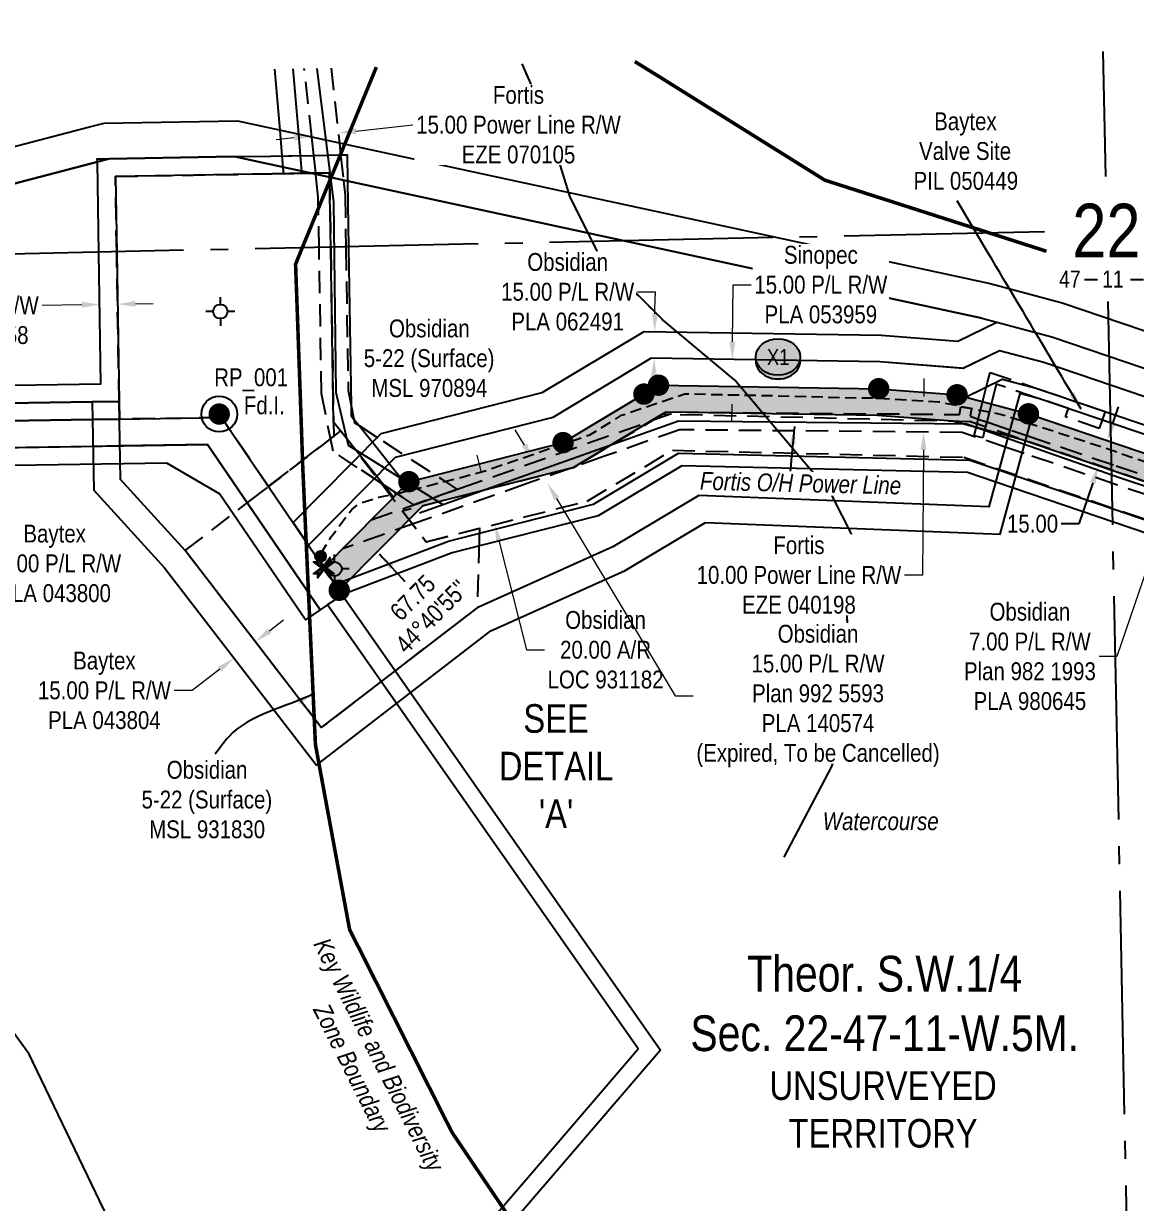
# Model space of a CAD drawing. Extents: x 594959 to 602233, y 5878755 to 5883049.
# Drawn here: x 598201 to 598823, y 5880388 to 5881048 of the extents above; entities that cross this region are included whole.
import ezdxf
from ezdxf.enums import TextEntityAlignment as Align

# ---------------------------------------------------------------- set-up
doc = ezdxf.new("R2010")
doc.units = 0
doc.header["$LTSCALE"] = 5
doc.header["$PDSIZE"] = 0.5
for name, pattern in [('DASHDOT2', [12.7, 6.35, -3.175, 0, -3.175]), ('foc-ACCESSROAD', [3.75, 2.5, -1.25]), ('foc-FLOWLINE', [3.75, 2.5, -1.25]), ('foc-QUARTERLINE', [33, 25, -3, 2, -3]), ('foc-WHEELTRACKS', [2, 0.4, -1.6]), ('UG_PIPE', [1.875, 1.25, -0.625])]:
    doc.linetypes.add(name, pattern=pattern)
doc.layers.get('Defpoints').update_dxf_attribs({"color": 9})
for name, color, linetype in [('10', 1, 'Continuous'), ('35', 37, 'Continuous'), ('9', 3, 'Continuous'), ('AS-PIPE-UG', 44, 'UG_PIPE'), ('AS-POWER', 104, 'foc-POWER'), ('AS-SYMBOL', 7, 'Continuous'), ('AS-WILDLIFE', 131, 'DASHDOT2'), ('C-AR', 13, 'foc-ACCESSROAD'), ('C-RW', 13, 'Continuous'), ('C-SYMBOL', 7, 'Continuous'), ('C-WS', 13, 'foc-ACCESSROAD'), ('DETAIL-T', 7, 'Continuous'), ('F-EZE', 190, 'foc-FLOWLINE'), ('F-RW', 190, 'Continuous'), ('F-WS', 190, 'foc-ACCESSROAD'), ('F-WS-S', 8, 'Continuous'), ('L-BD1', 253, 'Continuous'), ('L-MON', 1, 'Continuous'), ('L-QSEC', 8, 'foc-QUARTERLINE'), ('L-SECLBL', 7, 'Continuous'), ('L-UNS-T', 3, 'Continuous'), ('P-CROSSINGS', 250, 'Continuous'), ('P-PROPOSED', 10, 'Continuous'), ('P-PROPOSED-H', 21, 'Continuous'), ('P-TXT', 4, 'Continuous'), ('T-WATER-P3', 160, 'foc-WHEELTRACKS'), ('T-WATER-T', 170, 'Continuous')]:
    doc.layers.add(name, color=color, linetype=linetype)
for name, color, linetype, lineweight in [('C-AR-T', 13, 'Continuous', 9), ('C-RW-T', 13, 'Continuous', 9), ('C-WS-T', 13, 'Continuous', 9), ('F-EZE-T', 190, 'Continuous', 9), ('F-RW-T', 190, 'Continuous', 9), ('F-WS-T', 190, 'Continuous', 9)]:
    doc.layers.add(name, color=color, linetype=linetype, lineweight=lineweight)
doc.styles.add('175L', font='ARIALN.TTF', dxfattribs={"height": 20})
doc.styles.add('240', font='ARIALN.TTF', dxfattribs={"height": 30})
doc.styles.add('80', font='ARIALN.TTF', dxfattribs={"height": 10})
doc.styles.add('80CG', font='ARIALN.TTF', dxfattribs={"height": 10})
doc.styles.add('80L', font='ARIALN.TTF', dxfattribs={"height": 10})
doc.styles.add('Crossing', font='ARIALN.TTF', dxfattribs={"height": 10})
doc.styles.add('foc-LtypeFont', font='ARIALN.TTF', dxfattribs={"height": 7.35})
doc.styles.add('SIMPLEX', font='ARIALN.TTF')
doc.linetypes.add('foc-POWER', pattern='A,6,-1,["P",foc-LtypeFont,S=0.2,R=0,X=-0.625,Y=-0.75],-1.24,4', length=12.24)
doc.linetypes.add('foc-TOPO-flowdirection-NOLINE', pattern='A,0,[">",foc-LtypeFont,S=0.3,R=0,X=0,Y=-0.945],-20,[">",foc-LtypeFont,S=0.3,R=0,X=0,Y=-0.945],0', length=20)
doc.dimstyles.new('Compass 5 000', dxfattribs={"dimscale": 5, "dimtxt": 9, "dimasz": 2, "dimexe": 0.2, "dimexo": 0.0625, "dimgap": 0.5, "dimtad": 0, "dimtih": 1, "dimtoh": 1, "dimzin": 0, "dimdsep": 46, "dimtxsty": '80CG', "dimcen": 0.1, "dimse1": 1, "dimse2": 1, "dimclrd": 256, "dimclrt": 256, "dimaunit": 1, "dimadec": 4, "dimazin": 0, "dimtfac": 0.06, "dimtofl": 0, "dimtmove": 0, "dimatfit": 1, "dimfxl": 0.2, "dimtolj": 1, "dimtzin": 0, "dimlwd": -1, "dimarcsym": 0})

# ---------------------------------------------------------------- blocks, each defined once
blk = doc.blocks.new('*D419')
at = {"layer": 'C-RW-T', "transparency": 16777216}
for p, q in [((598841.11, 5880776.7), (598844.33, 5880786.17)), ((598832.4, 5880751.15), (598812.88, 5880693.84)), ((598812.88, 5880693.84), (598802.88, 5880693.84))]:
    blk.add_line(p, q, dxfattribs=at)
for points in [[(598839.53, 5880777.24), (598842.69, 5880776.17), (598837.88, 5880767.24)], [(598830.83, 5880751.69), (598833.98, 5880750.61), (598835.63, 5880760.62)]]:
    blk.add_solid(points, dxfattribs=at)
at = {"layer": 'Defpoints', "color": 0, "transparency": 16777216}
for p in [(598789.49, 5880783.72), (598787.24, 5880777.1), (598835.63, 5880760.62)]:
    blk.add_point(p, dxfattribs=at)
at = {"layer": 'C-RW-T', "transparency": 16777216, "insert": (598764.15, 5880693.84), "char_height": 10, "attachment_point": 5, "style": '80CG', "bg_fill": 3, "box_fill_scale": 1.1, "bg_fill_color": 256, "bg_fill_true_color": 13158600, "bg_fill_transparency": 0}
blk.add_mtext('\\A1;Obsidian\\P7.00 P/L R/W\\PPlan 982 1993\\PPLA 980645', dxfattribs=at)
blk = doc.blocks.new('*D423')
at = {"layer": 'Defpoints', "color": 0, "transparency": 16777216}
for p in [(598642.6, 5880830.05), (598642.5, 5880820.05), (598704.67, 5880819.47)]:
    blk.add_point(p, dxfattribs=at)
at = {"layer": 'F-EZE-T', "transparency": 16777216}
for p, q in [((598704.86, 5880839.47), (598704.95, 5880849.47)), ((598704.58, 5880809.47), (598703.93, 5880739.44)), ((598703.93, 5880739.44), (598693.93, 5880739.44))]:
    blk.add_line(p, q, dxfattribs=at)
for points in [[(598703.19, 5880839.49), (598706.52, 5880839.46), (598704.76, 5880829.47)], [(598702.91, 5880809.49), (598706.24, 5880809.46), (598704.67, 5880819.47)]]:
    blk.add_solid(points, dxfattribs=at)
at = {"layer": 'F-EZE-T', "transparency": 16777216, "insert": (598634.79, 5880739.44), "char_height": 10, "attachment_point": 5, "style": '80CG', "bg_fill": 3, "box_fill_scale": 1.1, "bg_fill_color": 256, "bg_fill_true_color": 13158600, "bg_fill_transparency": 0}
blk.add_mtext('\\A1;Fortis\\P10.00 Power Line R/W\\PEZE 040198', dxfattribs=at)
blk = doc.blocks.new('*D424')
at = {"layer": 'Defpoints', "color": 0, "transparency": 16777216}
for p in [(598376.76, 5880986.93), (598365.07, 5880956.08), (598379.96, 5880957.71)]:
    blk.add_point(p, dxfattribs=at)
at = {"layer": 'F-EZE-T', "transparency": 16777216}
for p, q in [((598386.7, 5880988.02), (598418.58, 5880991.51)), ((598351.93, 5880984.21), (598341.99, 5880983.12))]:
    blk.add_line(p, q, dxfattribs=at)
for points in [[(598351.74, 5880985.86), (598352.11, 5880982.55), (598361.87, 5880985.3)], [(598386.52, 5880989.67), (598386.88, 5880986.36), (598376.76, 5880986.93)]]:
    blk.add_solid(points, dxfattribs=at)
at = {"layer": 'F-EZE-T', "transparency": 16777216, "insert": (598477.72, 5880991.51), "char_height": 10, "attachment_point": 5, "style": '80CG', "bg_fill": 3, "box_fill_scale": 1.1, "bg_fill_color": 256, "bg_fill_true_color": 13158600, "bg_fill_transparency": 0}
blk.add_mtext('\\A1;Fortis\\P15.00 Power Line R/W\\PEZE 070105 ', dxfattribs=at)
blk = doc.blocks.new('*D431')
at = {"layer": 'Defpoints', "color": 0, "transparency": 16777216}
for p in [(598314.14, 5880723.09), (598302.26, 5880713.94), (598318.43, 5880692.93)]:
    blk.add_point(p, dxfattribs=at)
at = {"layer": 'F-RW-T', "transparency": 16777216}
for p, q in [((598338.24, 5880708.17), (598346.16, 5880714.27)), ((598310.5, 5880686.83), (598294.9, 5880674.82)), ((598294.9, 5880674.82), (598284.9, 5880674.82))]:
    blk.add_line(p, q, dxfattribs=at)
for points in [[(598337.22, 5880709.49), (598339.25, 5880706.85), (598330.31, 5880702.07)], [(598309.49, 5880688.15), (598311.52, 5880685.51), (598318.43, 5880692.93)]]:
    blk.add_solid(points, dxfattribs=at)
at = {"layer": 'F-RW-T', "transparency": 16777216, "insert": (598245.81, 5880674.82), "char_height": 10, "attachment_point": 5, "style": '80CG'}
blk.add_mtext('\\A1;Baytex\\P15.00 P/L R/W\\PPLA 043804', dxfattribs=at)
blk = doc.blocks.new('*D432')
at = {"layer": 'Defpoints', "color": 0, "transparency": 16777216}
for p in [(598597.45, 5880860.05), (598643.07, 5880859.47), (598642.88, 5880844.43)]:
    blk.add_point(p, dxfattribs=at)
at = {"layer": 'F-RW-T', "transparency": 16777216}
for p, q in [((598597.57, 5880870.05), (598597.98, 5880901.98)), ((598597.98, 5880901.98), (598607.98, 5880901.98)), ((598597.13, 5880835.01), (598597, 5880825.01))]:
    blk.add_line(p, q, dxfattribs=at)
for points in [[(598595.91, 5880870.07), (598599.24, 5880870.03), (598597.45, 5880860.05)], [(598595.46, 5880835.03), (598598.8, 5880834.99), (598597.26, 5880845.01)]]:
    blk.add_solid(points, dxfattribs=at)
at = {"layer": 'F-RW-T', "transparency": 16777216, "insert": (598647.07, 5880901.98), "char_height": 10, "attachment_point": 5, "style": '80CG', "bg_fill": 3, "box_fill_scale": 1.1, "bg_fill_color": 256, "bg_fill_true_color": 13158600, "bg_fill_transparency": 0}
blk.add_mtext('\\A1;Sinopec\\P15.00 P/L R/W\\PPLA 053959', dxfattribs=at)
blk = doc.blocks.new('*D433')
at = {"layer": 'Defpoints', "color": 0, "transparency": 16777216}
for p in [(598243.16, 5880890.92), (598243.39, 5880876.36), (598253.39, 5880876.53)]:
    blk.add_point(p, dxfattribs=at)
at = {"layer": 'F-RW-T', "transparency": 16777216}
for p, q in [((598233.16, 5880890.76), (598210.89, 5880890.4)), ((598263.15, 5880891.24), (598273.15, 5880891.4))]:
    blk.add_line(p, q, dxfattribs=at)
for points in [[(598263.13, 5880892.91), (598263.18, 5880889.58), (598253.16, 5880891.08)], [(598233.13, 5880892.42), (598233.18, 5880889.09), (598243.16, 5880890.92)]]:
    blk.add_solid(points, dxfattribs=at)
at = {"layer": 'F-RW-T', "transparency": 16777216, "insert": (598171.8, 5880890.4), "char_height": 10, "attachment_point": 5, "style": '80CG', "bg_fill": 3, "box_fill_scale": 1.1, "bg_fill_color": 256, "bg_fill_true_color": 13158600, "bg_fill_transparency": 0}
blk.add_mtext('\\A1;Sinopec\\P10.00 P/L R/W\\PPLA 063358', dxfattribs=at)
blk = doc.blocks.new('*D434')
at = {"layer": 'Defpoints', "color": 0, "transparency": 16777216}
for p in [(598196.04, 5880835.79), (598167.62, 5880825.35), (598196.19, 5880825.79)]:
    blk.add_point(p, dxfattribs=at)
at = {"layer": 'F-RW-T', "transparency": 16777216}
for p, q in [((598167.32, 5880845.34), (598167.16, 5880855.34)), ((598167.78, 5880815.35), (598168.85, 5880745.92)), ((598168.85, 5880745.92), (598178.85, 5880745.92))]:
    blk.add_line(p, q, dxfattribs=at)
for points in [[(598168.98, 5880845.37), (598165.65, 5880845.32), (598167.47, 5880835.34)], [(598169.45, 5880815.38), (598166.11, 5880815.33), (598167.62, 5880825.35)]]:
    blk.add_solid(points, dxfattribs=at)
at = {"layer": 'F-RW-T', "transparency": 16777216, "insert": (598217.94, 5880745.92), "char_height": 10, "attachment_point": 5, "style": '80CG'}
blk.add_mtext('\\A1;Baytex\\P10.00 P/L R/W\\PPLA 043800', dxfattribs=at)
blk = doc.blocks.new('GABD')
for p, q in [((0, 0.81), (0, 1.62)), ((-0.81, 0), (-1.62, 0)), ((1.62, 0), (0.81, 0)), ((0, -0.81), (0, -1.62))]:
    blk.add_line(p, q)
blk.add_circle((0, 0), 0.8)
blk = doc.blocks.new('L-SECLBL')
at = {"layer": '9', "color": 7}
for p, q in [((-5.08, -27.83), (-12.29, -27.83)), ((20.7, -27.83), (13.5, -27.83))]:
    blk.add_line(p, q, dxfattribs=at)
at = {"layer": '10', "color": 2, "style": 'SIMPLEX'}
blk.add_attdef('SEC', text='', height=30, dxfattribs=at).set_placement((0, 0), align=Align.MIDDLE)
at = {"layer": '10', "color": 5, "style": '80L'}
blk.add_attdef('TWP', text='', height=9.5, dxfattribs=at).set_placement((-14.43, -27.37), align=Align.MIDDLE_RIGHT)
blk.add_attdef('RGE', text='', height=9.5, dxfattribs=at).set_placement((3.62, -27.37), align=Align.MIDDLE_CENTER)
blk.add_attdef('MER', text='', height=9.5, dxfattribs=at).set_placement((23.17, -27.37), align=Align.MIDDLE_LEFT)
blk = doc.blocks.new('*D444')
at = {"layer": 'C-AR-T', "transparency": 16777216}
for p, q in [((598457.05, 5880796.84), (598454.6, 5880806.54)), ((598466.88, 5880758.08), (598482.22, 5880697.56)), ((598482.22, 5880697.56), (598492.22, 5880697.56))]:
    blk.add_line(p, q, dxfattribs=at)
for points in [[(598458.67, 5880797.25), (598455.44, 5880796.43), (598459.51, 5880787.15)], [(598468.49, 5880758.49), (598465.26, 5880757.67), (598464.42, 5880767.77)]]:
    blk.add_solid(points, dxfattribs=at)
at = {"layer": 'Defpoints', "color": 0, "transparency": 16777216}
for p in [(598457.74, 5880786.7, 0.44), (598462.65, 5880767.32, 0.44), (598464.42, 5880767.77)]:
    blk.add_point(p, dxfattribs=at)
at = {"layer": 'C-AR-T', "transparency": 16777216, "insert": (598526.49, 5880697.56), "char_height": 10, "attachment_point": 5, "style": '80CG'}
blk.add_mtext('\\A1;Obsidian\\P20.00 A/R\\PLOC 931182', dxfattribs=at)
blk = doc.blocks.new('fdia')
at = {"color": 255, "const_width": 1}
blk.add_lwpolyline([(-0.5, 0, 1), (0.5, 0, 1)], format="xyb", close=True, dxfattribs=at)
blk = doc.blocks.new('Fdiaa')
blk.add_blockref('fdia', (0, 0))
blk = doc.blocks.new('fdib')
at = {"color": 1, "const_width": 1.6}
blk.add_lwpolyline([(-0.4, 0, 1), (0.4, 0, 1)], format="xyb", close=True, dxfattribs=at)
at = {"color": 1}
blk.add_circle((0, 0), 0.8, dxfattribs=at)
blk = doc.blocks.new('Fdibb')
blk.add_blockref('fdib', (0, 0))
blk = doc.blocks.new('fdicc')
for name in ['Fdibb', 'Fdiaa']:
    blk.add_blockref(name, (0, 0))
blk = doc.blocks.new('FDI')
blk.add_blockref('fdicc', (0, 0))
blk = doc.blocks.new('RISER')
h = blk.add_hatch(color=255)
h.dxf.hatch_style = 1
edge = h.paths.add_edge_path()
edge.add_arc((0, 0), 0.7, 0, 360)
blk.add_hatch(color=13).paths.add_polyline_path([(0.58, -0.15), (-0.58, -0.15, 0.774597)])
at = {"color": 13}
blk.add_line((-0.58, -0.15), (0.58, -0.15), dxfattribs=at)
blk.add_circle((0, 0), 0.6, dxfattribs=at)
blk = doc.blocks.new('*D445')
at = {"layer": 'C-RW-T', "transparency": 16777216}
for p, q in [((598481.05, 5880812.23), (598475.9, 5880820.8)), ((598499.09, 5880782.24), (598565.55, 5880671.72)), ((598565.55, 5880671.72), (598575.55, 5880671.72))]:
    blk.add_line(p, q, dxfattribs=at)
for points in [[(598482.48, 5880813.08), (598479.62, 5880811.37), (598486.2, 5880803.66)], [(598500.51, 5880783.1), (598497.66, 5880781.38), (598493.93, 5880790.81)]]:
    blk.add_solid(points, dxfattribs=at)
at = {"layer": 'Defpoints', "color": 0, "transparency": 16777216}
for p in [(598520.35, 5880824.19), (598528.08, 5880811.34), (598493.93, 5880790.81)]:
    blk.add_point(p, dxfattribs=at)
at = {"layer": 'C-RW-T', "transparency": 16777216, "insert": (598645.49, 5880671.72), "char_height": 10, "attachment_point": 5, "style": '80CG', "bg_fill": 3, "box_fill_scale": 1.1, "bg_fill_color": 256, "bg_fill_true_color": 13158600, "bg_fill_transparency": 0}
blk.add_mtext('\\A1;Obsidian\\P15.00 P/L R/W\\PPlan 992 5593\\PPLA 140574\\P(Expired, To be Cancelled)', dxfattribs=at)
blk = doc.blocks.new('TEMP')
h = blk.add_hatch(color=255)
h.dxf.hatch_style = 1
h.paths.add_polyline_path([(0, 0.25), (-0.67, 1.15), (-0.67, 0.67), (-1.15, 0.67), (-0.25, 0), (-1.15, -0.67), (-0.67, -0.67), (-0.67, -1.15), (0, -0.25), (0.67, -1.15), (0.67, -0.67), (1.15, -0.67), (0.25, 0), (1.15, 0.67), (0.67, 0.67), (0.67, 1.15)])
h.paths.add_polyline_path([(0.57, 0.85), (0.57, 0.57), (0.85, 0.57), (0.08, 0), (0.85, -0.57), (0.57, -0.57), (0.57, -0.85), (0, -0.08), (-0.57, -0.85), (-0.57, -0.57), (-0.85, -0.57), (-0.08, 0), (-0.85, 0.57), (-0.57, 0.57), (-0.57, 0.85), (0, 0.08)], flags=16)
h = blk.add_hatch(color=1)
h.dxf.hatch_style = 1
h.paths.add_polyline_path([(0, 0.08), (-0.57, 0.85), (-0.57, 0.57), (-0.85, 0.57), (-0.08, 0), (-0.85, -0.57), (-0.57, -0.57), (-0.57, -0.85), (0, -0.08), (0.57, -0.85), (0.57, -0.57), (0.85, -0.57), (0.08, 0), (0.85, 0.57), (0.57, 0.57), (0.57, 0.85)])
at = {"color": 1}
for p, q in [((-0.08, 0), (0.08, 0)), ((0, 0.08), (0, -0.08))]:
    blk.add_line(p, q, dxfattribs=at)
at = {"color": 255, "flags": 128}
blk.add_lwpolyline([(-0.25, 0), (-1.15, 0.67), (-0.67, 0.67), (-0.67, 1.15), (0, 0.25), (0.67, 1.15), (0.67, 0.67), (1.15, 0.67), (0.25, 0), (1.15, -0.67), (0.67, -0.67), (0.67, -1.15), (0, -0.25), (-0.67, -1.15), (-0.67, -0.67), (-1.15, -0.67)], close=True, dxfattribs=at)
at = {"color": 1, "flags": 128}
blk.add_lwpolyline([(-0.08, 0), (-0.85, 0.57), (-0.57, 0.57), (-0.57, 0.85), (0, 0.08), (0.57, 0.85), (0.57, 0.57), (0.85, 0.57), (0.08, 0), (0.85, -0.57), (0.57, -0.57), (0.57, -0.85), (0, -0.08), (-0.57, -0.85), (-0.57, -0.57), (-0.85, -0.57)], close=True, dxfattribs=at)
blk = doc.blocks.new('*D465')
at = {"layer": 'C-RW-T', "transparency": 16777216}
for p, q in [((598544.34, 5880897.97), (598554.34, 5880897.97)), ((598554.14, 5880885.74), (598554.3, 5880895.74)), ((598554.34, 5880897.97), (598554.3, 5880895.74)), ((598553.59, 5880850.75), (598553.43, 5880840.75))]:
    blk.add_line(p, q, dxfattribs=at)
for points in [[(598552.48, 5880885.77), (598555.81, 5880885.71), (598553.99, 5880875.74)], [(598551.92, 5880850.78), (598555.25, 5880850.72), (598553.75, 5880860.75)]]:
    blk.add_solid(points, dxfattribs=at)
at = {"layer": 'Defpoints', "color": 0, "transparency": 16777216}
for p in [(598553.99, 5880875.74), (598566.35, 5880875.54), (598566.11, 5880860.55)]:
    blk.add_point(p, dxfattribs=at)
at = {"layer": 'C-RW-T', "transparency": 16777216, "insert": (598505.25, 5880897.97), "char_height": 10, "attachment_point": 5, "style": '80CG', "bg_fill": 3, "box_fill_scale": 1.1, "bg_fill_color": 256, "bg_fill_true_color": 13158600, "bg_fill_transparency": 0}
blk.add_mtext('\\A1;Obsidian\\P15.00 P/L R/W\\PPLA 062491', dxfattribs=at)
blk = doc.blocks.new('*D483')
at = {"layer": 'Defpoints', "color": 0, "transparency": 16777216}
for p in [(598805.32, 5880815.45), (598800.5, 5880801.25), (598802.58, 5880800.54)]:
    blk.add_point(p, dxfattribs=at)
at = {"layer": 'P-TXT', "transparency": 16777216}
for p, q in [((598810.61, 5880824.21), (598813.83, 5880833.68)), ((598799.36, 5880791.07), (598791.57, 5880768.14)), ((598791.57, 5880768.14), (598781.57, 5880768.14))]:
    blk.add_line(p, q, dxfattribs=at)
for points in [[(598809.03, 5880824.75), (598812.19, 5880823.67), (598807.4, 5880814.74)], [(598797.78, 5880791.61), (598800.94, 5880790.54), (598802.58, 5880800.54)]]:
    blk.add_solid(points, dxfattribs=at)
at = {"layer": 'P-TXT', "transparency": 16777216, "insert": (598765.63, 5880768.14), "char_height": 10, "attachment_point": 5, "style": '80CG'}
blk.add_mtext('\\A1;15.00', dxfattribs=at)
blk = doc.blocks.new('xing2')
h = blk.add_hatch(color=50)
h.dxf.hatch_style = 1
edge = h.paths.add_edge_path()
edge.add_ellipse((0, 0), major_axis=(-12.5, 0), ratio=0.816297, start_angle=0, end_angle=360)
h = blk.add_hatch(color=250)
h.dxf.hatch_style = 1
edge = h.paths.add_edge_path()
edge.add_ellipse((0, -2.05), major_axis=(-12.5, 0), ratio=0.816297, start_angle=0, end_angle=180)
edge.add_line((12.5, -2.05), (12.5, 0))
edge.add_ellipse((0, 0), major_axis=(-12.5, 0), ratio=0.816297, start_angle=0, end_angle=180, ccw=False)
edge.add_line((-12.5, 0), (-12.5, -2.05))
at = {"color": 250}
blk.add_ellipse((0, 0), major_axis=(-12.5, 0), ratio=0.816297, dxfattribs=at)
blk.add_ellipse((0, -2.05), major_axis=(-12.5, 0), ratio=0.816297, start_param=0, end_param=3.141593, dxfattribs=at)
at = {"color": 250, "style": 'Crossing'}
blk.add_attdef('CROSSING', text='', height=9, dxfattribs=at).set_placement((0.09, 0.02), align=Align.MIDDLE_CENTER)
at = {"color": 250, "style": 'Crossing', "flags": 1}
for tag, p in [('OWNER', (0.09, -12.49)), ('DESCRIPTION', (0.09, -25.77)), ('LOCATION', (0.09, -39.3)), ('DWG_REF', (0.09, -52.84))]:
    blk.add_attdef(tag, text='', height=9, dxfattribs=at).set_placement(p, align=Align.MIDDLE_CENTER)

msp = doc.modelspace()

# ---------------------------------------------------------------- hatches: boundary and pattern name
at = {"layer": 'P-PROPOSED-H'}
h = msp.add_hatch(color=256, dxfattribs=at)
h.dxf.hatch_style = 1
h.paths.add_polyline_path([(598368.719, 5880743.55), (598416.339, 5880791.701), (598502.707, 5880813.58), (598547.957, 5880840.792), (598556.142, 5880845.715), (598679.472, 5880843.75), (598723.378, 5880840.345), (598763.345, 5880829.699), (598885.944, 5880788.071), (599254.554, 5880678.819), (599282.991, 5880670.336), (599526.482, 5880597.414), (599588.341, 5880574.941), (599626.411, 5880561.707), (599656.695, 5880548.261), (599755.078, 5880521.009), (600110.555, 5880414.756), (600267.075, 5880501.868), (600270.301, 5880486.504), (600112.32, 5880398.579), (599750.929, 5880506.6), (599651.624, 5880534.107), (599620.898, 5880547.75), (599583.319, 5880560.813), (599521.768, 5880583.174), (599250.274, 5880664.449), (598881.402, 5880773.779), (598759, 5880815.34), (598720.848, 5880825.503), (598678.772, 5880828.766), (598560.193, 5880830.655), (598555.684, 5880827.943), (598508.536, 5880799.589), (598424.066, 5880778.191), (598377.321, 5880730.925)])

# ---------------------------------------------------------------- linework, layer by layer
at = {"color": 4}
msp.add_line((598769.536, 5880838.153, 0.436), (598758.461, 5880841.089, 0.436), dxfattribs=at)
msp.add_line((598310.079, 5880829.524), (598310.123, 5880829.556))
at = {"layer": '35', "color": 3}
msp.add_circle((598310.123, 5880829.556), 10, dxfattribs=at)
at = {"layer": 'AS-PIPE-UG', "flags": 128}
msp.add_lwpolyline([(598366.905, 5880751.17), (598372.867, 5880760.744), (598378.793, 5880768.847), (598384.466, 5880776.11), (598388.606, 5880779.497), (598399.432, 5880782.972), (598410.652, 5880785.311), (598416.198, 5880786.786), (598426.407, 5880789.242), (598437.272, 5880792.001), (598456.524, 5880796.974), (598517.726, 5880817.942), (598535.436, 5880828.859), (598570.9, 5880840.916), (598619.518, 5880839.895), (598660.49, 5880838.827), (598678.217, 5880838.562), (598713.23, 5880836.437), (598749.02, 5880829.211), (598802.767, 5880811.801), (598851.947, 5880794.913), (598904.817, 5880777.625), (598953.334, 5880762.767), (598984.961, 5880753.67), (599028.617, 5880740.661), (599102.987, 5880719.053), (599164.291, 5880700.556), (599208.079, 5880687.715), (599266.247, 5880670.754), (599345.004, 5880647.036), (599479.476, 5880607.941), (599582.352, 5880572.445), (599611.226, 5880562.604), (599646.098, 5880548.874), (599646.104, 5880548.871)], dxfattribs=at)
at = {"layer": 'AS-POWER', "flags": 128}
for points in [[(598364.81, 5881023.091), (598374.139, 5880948.215), (598375.467, 5880841.81), (598382.368, 5880812.056), (598435.28, 5880778.964)], [(598422.2, 5880774.326), (598567.253, 5880825.758), (598728.602, 5880824.071), (598814.253, 5880794.106), (598901.335, 5880765.09), (599016.274, 5880730.34), (599255.601, 5880659.605), (599533.878, 5880575.702), (599630.341, 5880542.005), (599638.305, 5880535.239)]]:
    msp.add_lwpolyline(points, dxfattribs=at)
at = {"layer": 'AS-WILDLIFE', "const_width": 2, "flags": 128}
for points in [[(598398.124, 5881023.807), (598387.313, 5880997.5), (598352.875, 5880913.5), (598355.312, 5880845.5), (598356.937, 5880799), (598364, 5880644.5), (598383.125, 5880541), (598440.438, 5880427.5), (598499.875, 5880339.5), (598415.5, 5880196), (598342.625, 5880191.5), (598311.5, 5880189.5), (598277.375, 5880202.5), (598107.375, 5880268), (597995, 5880319.5), (598001.063, 5880436.5), (597985.437, 5880605.5), (597983.438, 5880627), (597954, 5880703), (597920.375, 5880790), (597911.063, 5880873), (597900.312, 5880968.5), (597907.986, 5881013.285)], [(598773.463, 5880920.695), (598649.313, 5880960.5), (598558.875, 5881017), (598542.876, 5881026.914)]]:
    msp.add_lwpolyline(points, dxfattribs=at)
at = {"layer": 'C-AR'}
msp.add_lwpolyline([(599646.667, 5880046.492), (599631.861, 5880504.912), (599616.909, 5880537.022), (599578.672, 5880564.657), (598881.841, 5880773.719), (598730.792, 5880825.271), (598558.63, 5880829.455), (598508.53, 5880799.54), (598412.809, 5880775.279), (598426.075, 5880758.018), (598516.272, 5880780.878), (598563.919, 5880809.329), (598727.238, 5880805.36), (598875.738, 5880754.678), (599569.696, 5880546.478), (599600.982, 5880523.867), (599612.012, 5880500.18), (599626.679, 5880046.063)], dxfattribs=at)
at = {"layer": 'C-RW', "elevation": 0.436}
for points in [[(597890.809, 5880821.04), (597983.511, 5880822.481), (598013.657, 5880822.95), (598239.2, 5880826.453), (598254.2, 5880826.687), (598311.471, 5880827.577), (598379.047, 5880728.391), (598366.656, 5880719.948), (598303.628, 5880812.459), (598254.443, 5880811.7), (598239.444, 5880811.467), (598013.956, 5880807.965), (597983.81, 5880807.496), (597890.975, 5880806.054)], [(598876.789, 5880746.595), (598811.506, 5880768.832), (598754.466, 5880788.262), (598744.981, 5880791.494), (598729.294, 5880796.837), (598569.2, 5880800.595), (598522.438, 5880772.647), (598459.572, 5880756.642), (598440.573, 5880751.806), (598379.047, 5880728.391), (598374.997, 5880734.336), (598392.768, 5880741.099), (598438.459, 5880758.485), (598459.651, 5880763.88), (598519.725, 5880779.173), (598567.346, 5880807.635), (598567.346, 5880807.635), (598730.531, 5880803.805), (598746.82, 5880798.256), (598756.306, 5880795.025), (598811.356, 5880776.273), (598878.92, 5880753.258)]]:
    msp.add_lwpolyline(points, dxfattribs=at)
at = {"layer": 'C-RW'}
msp.add_polyline3d([(599299.188, 5880712.411, 0.436), (599256.047, 5880567.683, 0.436), (599241.678, 5880571.966, 0.436), (599280.541, 5880702.342, 0), (599263.115, 5880707.558, 0), (598895.029, 5880816.655, 0), (598772.035, 5880858.417, 0), (598747.127, 5880865.052, 0), (598726.75, 5880855.122, 0), (598680.172, 5880858.734, 0), (598552.091, 5880860.775, 0), (598496.878, 5880827.571, 0), (598408.612, 5880805.211, 0), (598360.118, 5880756.175, 0), (598351.516, 5880768.8, 0), (598400.886, 5880818.721, 0), (598491.049, 5880841.561, 0), (598548.041, 5880875.835, 0), (598680.871, 5880873.719, 0), (598723.845, 5880870.386, 0), (598745.584, 5880880.979, 0), (598776.38, 5880872.776, 0), (598899.571, 5880830.947, 0), (599299.188, 5880712.411, 0.436)], dxfattribs=at)
at = {"layer": 'C-WS', "elevation": 0.436}
for points in [[(598337.723, 5880789.005), (598337.723, 5880789.005), (598311.471, 5880827.577), (598254.2, 5880826.687), (598254.038, 5880836.686), (598252.69, 5880919.764), (598251.995, 5880962.59), (598339.739, 5880964.013), (598349.764, 5880964.176), (598351.937, 5880964.211), (598360.718, 5880964.354), (598364.155, 5880964.409), (598365.589, 5880964.432), (598371.876, 5880964.535), (598371.919, 5880961.888), (598372.561, 5880922.334), (598374.139, 5880824.994), (598374.266, 5880817.119), (598374.266, 5880817.119), (598337.723, 5880789.005)], [(598426.073, 5880758.05), (598426.073, 5880758.05), (598455.927, 5880765.616), (598455.927, 5880765.616), (598455.699, 5880758.527), (598454.498, 5880721.12), (598408.059, 5880685.393), (598400.116, 5880679.282), (598367.279, 5880654.02), (598358.132, 5880665.909), (598291.053, 5880753.1), (598327.184, 5880780.897), (598337.723, 5880789.005), (598339.097, 5880790.063), (598356.618, 5880803.542), (598370.767, 5880814.427), (598371.663, 5880815.117), (598378.244, 5880820.179), (598426.073, 5880758.05)]]:
    msp.add_lwpolyline(points, close=True, dxfattribs=at)
at = {"layer": 'F-EZE', "elevation": 0.436}
msp.add_lwpolyline([(598372.774, 5881023.262), (598377.388, 5880981.162), (598378.103, 5880974.637), (598379.688, 5880960.177), (598380.585, 5880951.987), (598381.056, 5880922.516), (598382.332, 5880842.675), (598383.988, 5880834.441), (598385.535, 5880826.751), (598385.942, 5880824.73), (598388.467, 5880823.091), (598401.924, 5880814.373), (598417.634, 5880804.168), (598434.768, 5880793.052), (598443.449, 5880787.394), (598419.09, 5880778.782), (598412.941, 5880782.853), (598402.205, 5880789.961), (598400.173, 5880791.292), (598387.445, 5880799.733), (598373.883, 5880808.711), (598373.477, 5880810.733), (598367.377, 5880841.066), (598366.081, 5880922.195), (598365.62, 5880951.049), (598364.155, 5880964.409), (598363.061, 5880974.394), (598361.947, 5880984.563), (598357.741, 5881022.94)], dxfattribs=at)
at = {"layer": 'F-EZE'}
msp.add_lwpolyline([(598919.874, 5880753.652), (598812.666, 5880789.968), (598760.941, 5880807.489), (598751.452, 5880810.704), (598726.155, 5880819.273), (598567.887, 5880820.738), (598524.853, 5880805.536), (598482.032, 5880790.409), (598421.48, 5880769.019), (598420.404, 5880768.638), (598379.103, 5880754.049), (598395.209, 5880770.335), (598414.859, 5880777.284), (598421.26, 5880779.548), (598445.65, 5880788.172), (598566.065, 5880830.756), (598724.784, 5880829.287), (598725.497, 5880833.633), (598731.417, 5880832.664), (598730.702, 5880828.292), (598736.386, 5880826.367), (598741.137, 5880824.757), (598754.082, 5880820.373), (598763.571, 5880817.158), (598812.452, 5880800.601), (598922.896, 5880763.189)], dxfattribs=at)
at = {"layer": 'F-RW', "elevation": 0.436}
for points in [[(598351.345, 5881022.802), (598354.44, 5880986.216), (598355.45, 5880974.27), (598356.205, 5880965.347), (598356.295, 5880964.282), (598351.937, 5880964.212), (598349.764, 5880964.176), (598349.407, 5880964.17), (598346.269, 5880964.118), (598345.975, 5880967.6), (598345.424, 5880974.108), (598344.21, 5880988.468), (598341.323, 5881022.587)], [(598737.292, 5880883.188), (598318.411, 5880973.669), (598248.497, 5880972.535), (598241.86, 5880970.798), (598028.487, 5880914.964), (598011.906, 5880910.626), (597981.907, 5880902.777), (597890.171, 5880878.771)], [(598013.257, 5880842.947), (598243.875, 5880846.53), (598242.691, 5880919.549), (598241.86, 5880970.798), (598241.834, 5880972.427), (598248.497, 5880972.535), (598318.411, 5880973.669), (598338.902, 5880974.001), (598348.927, 5880974.164), (598350.797, 5880974.194), (598363.061, 5880974.394), (598370.757, 5880974.518), (598378.103, 5880974.637), (598381.713, 5880974.696), (598381.957, 5880959.677), (598382.559, 5880922.549), (598383.988, 5880834.441), (598384.084, 5880828.563), (598385.535, 5880826.751), (598388.467, 5880823.091), (598398.339, 5880810.767), (598407.782, 5880798.979), (598414.821, 5880790.166), (598407.749, 5880783.015), (598402.205, 5880789.961), (598400.716, 5880791.823), (598391.271, 5880803.609), (598380.831, 5880816.642), (598374.139, 5880824.994), (598372.561, 5880922.334), (598371.919, 5880961.888), (598371.876, 5880964.535), (598365.589, 5880964.432), (598364.155, 5880964.409), (598360.718, 5880964.354), (598351.937, 5880964.211), (598349.764, 5880964.176), (598339.739, 5880964.013), (598251.995, 5880962.59), (598252.69, 5880919.764), (598254.038, 5880836.686), (598239.038, 5880836.453), (598013.457, 5880832.948)], [(597890.699, 5880831.04), (597983.311, 5880832.48), (598013.457, 5880832.948), (598239.038, 5880836.453), (598254.038, 5880836.686), (598254.2, 5880826.687), (598239.2, 5880826.453), (598013.657, 5880822.95), (597983.511, 5880822.481), (597890.809, 5880821.04)], [(597998.527, 5880010.193), (597999.708, 5880011.522), (598029.201, 5880044.688), (598089.152, 5880112.112), (598242.428, 5880284.474), (598419.061, 5880327.781), (598544.697, 5880474.123), (598370.781, 5880722.759), (598379.047, 5880728.391), (598557.336, 5880473.493), (598424.559, 5880318.832), (598247.832, 5880275.501), (598102.8, 5880112.404), (598029.495, 5880029.969), (598012.169, 5880010.486)]]:
    msp.add_lwpolyline(points, dxfattribs=at)
at = {"layer": 'F-RW', "flags": 128}
for points in [[(597875.82, 5880895.681), (598236.799, 5880990.138), (598245.765, 5880992.485), (598320.386, 5880993.696), (598741.978, 5880902.629), (598782.173, 5880891.922), (598905.63, 5880850.002), (599324.074, 5880725.881), (599319.487, 5880710.501), (599319.496, 5880710.499), (599542.413, 5880644.007)], [(597880.88, 5880876.34), (598241.86, 5880970.798), (598248.497, 5880972.535), (598318.411, 5880973.669), (598737.292, 5880883.188), (598776.38, 5880872.776), (598899.571, 5880830.947), (599299.194, 5880712.409), (599294.908, 5880698.041), (599535.91, 5880625.894), (599598.384, 5880603.197), (599644.304, 5880587.235), (599652.2, 5880586.978), (599834.432, 5880581.048), (600427.658, 5880659.041), (600447.46, 5880662.903), (600453.814, 5880664.142), (600466.123, 5880666.54), (600484.564, 5880670.152), (600502.384, 5880673.613), (600503.036, 5880673.74), (600521.456, 5880677.325), (600547.038, 5880682.304)], [(598888.972, 5880797.599), (598769.536, 5880838.153), (598758.461, 5880841.089), (598741.21, 5880777.628), (598578.676, 5880783.918), (598530.632, 5880755.295), (598454.498, 5880721.12), (598367.279, 5880654.02), (598291.053, 5880753.1), (598254.748, 5880792.865), (598254.038, 5880836.686), (598239.046, 5880836.453), (598239.848, 5880786.948), (598279.554, 5880743.457), (598364.537, 5880632.994), (598462.245, 5880708.163), (598537.562, 5880741.97), (598582.534, 5880768.764), (598747.422, 5880762.382), (598765.53, 5880828.957), (598885.944, 5880788.071)]]:
    msp.add_lwpolyline(points, dxfattribs=at)
at = {"layer": 'F-RW'}
msp.add_lwpolyline([(599535.91, 5880625.894), (599263.115, 5880707.558), (598895.029, 5880816.655), (598772.035, 5880858.417), (598747.127, 5880865.052), (598726.539, 5880855.019), (598725.908, 5880855.187), (598680.172, 5880858.734), (598552.091, 5880860.775), (598496.878, 5880827.571), (598408.612, 5880805.211), (598360.118, 5880756.175), (598368.719, 5880743.55), (598416.339, 5880791.701), (598502.707, 5880813.58), (598556.142, 5880845.715), (598679.472, 5880843.75), (598723.378, 5880840.345), (598728.082, 5880839.092), (598748.669, 5880849.125), (598767.69, 5880844.058), (598890.486, 5880802.363), (599258.834, 5880693.189), (599531.196, 5880611.654)], dxfattribs=at)
at = {"layer": 'F-RW', "elevation": 0.436, "flags": 128}
msp.add_lwpolyline([(597890.975, 5880806.054), (598303.628, 5880812.459), (598366.656, 5880719.948), (598358.396, 5880714.32), (598310.313, 5880784.895), (598280.718, 5880802.117), (597891.085, 5880796.064)], dxfattribs=at)
at = {"layer": 'F-WS'}
msp.add_lwpolyline([(598741.814, 5880852.839), (598769.747, 5880843.377), (598787.289, 5880837.434), (598806.22, 5880830.976), (598804.666, 5880826.389), (598803.025, 5880821.545), (598784.081, 5880827.962), (598785.688, 5880832.729), (598769.173, 5880838.247), (598768.133, 5880838.525), (598745.338, 5880846.366), (598742.467, 5880834.987), (598739.948, 5880825.001), (598739.544, 5880823.403), (598738.804, 5880820.47), (598737.737, 5880816.241), (598732.889, 5880817.465), (598733.971, 5880821.75), (598734.796, 5880825.02), (598735.196, 5880826.61), (598737.637, 5880836.27), (598740.423, 5880847.328), (598741.814, 5880852.839)], close=True, dxfattribs=at)
at = {"layer": 'L-QSEC', "flags": 128}
for points in [[(598805.003, 5881032.541), (598806.417, 5880962.53)], [(598000.246, 5880915.197), (598772.282, 5880931.789)], [(598807.83, 5880892.545), (598823.258, 5880128.408)]]:
    msp.add_lwpolyline(points, dxfattribs=at)
at = {"layer": 'P-PROPOSED'}
msp.add_lwpolyline([(599521.768, 5880583.174), (599250.274, 5880664.449), (598881.402, 5880773.779), (598759, 5880815.34), (598720.848, 5880825.503), (598678.772, 5880828.766), (598560.193, 5880830.655), (598555.684, 5880827.943), (598508.536, 5880799.589), (598424.066, 5880778.191), (598377.321, 5880730.925), (598368.719, 5880743.55), (598416.339, 5880791.701), (598502.707, 5880813.58), (598547.957, 5880840.792), (598556.142, 5880845.715), (598679.472, 5880843.75), (598723.378, 5880840.345), (598763.345, 5880829.699), (598885.944, 5880788.071), (599254.554, 5880678.819), (599282.991, 5880670.336), (599526.482, 5880597.414)], dxfattribs=at)
at = {"layer": 'T-WATER-P3', "flags": 128}
for points in [[(598626.432, 5880581.555), (598653.229, 5880632.326), (598665.755, 5880670.233), (598661.363, 5880719.869), (598664.901, 5880760.944), (598653.106, 5880784.508), (598598.964, 5880848.492), (598558.854, 5880881.862), (598523.844, 5880916.87), (598506.675, 5880950.94), (598492.679, 5880996.398), (598479.713, 5881025.558)], [(598523.653, 5880021.956), (598491.428, 5880061.276), (598459.563, 5880094.629), (598429.649, 5880129.626), (598357.99, 5880204.894), (598311.937, 5880263.312), (598280.551, 5880311.206), (598203.675, 5880471.196), (598180.804, 5880502.43), (598142.645, 5880537.744), (598117.198, 5880557.438), (598078.868, 5880582.556), (598029.744, 5880607.399), (597985.006, 5880724.991)]]:
    msp.add_lwpolyline(points, dxfattribs=at)
at = {"layer": 'T-WATER-P3', "linetype": 'foc-TOPO-flowdirection-NOLINE', "flags": 128}
for points in [[(598626.432, 5880581.555), (598653.229, 5880632.326), (598665.755, 5880670.233), (598661.363, 5880719.869), (598664.901, 5880760.944), (598653.106, 5880784.508), (598598.964, 5880848.492), (598558.854, 5880881.862), (598523.844, 5880916.87), (598506.675, 5880950.94), (598492.679, 5880996.398), (598479.713, 5881025.558)], [(598523.653, 5880021.956), (598491.428, 5880061.276), (598459.563, 5880094.629), (598429.649, 5880129.626), (598357.99, 5880204.894), (598311.937, 5880263.312), (598280.551, 5880311.206), (598203.675, 5880471.196), (598180.804, 5880502.43), (598142.645, 5880537.744), (598117.198, 5880557.438), (598078.868, 5880582.556), (598029.744, 5880607.399), (597985.006, 5880724.991)]]:
    msp.add_lwpolyline(points, dxfattribs=at)

# ---------------------------------------------------------------- block references
at = {"layer": 'AS-SYMBOL', "xscale": 5.000000000000034, "yscale": 5.000000000000034, "zscale": 5.000000000000034}
msp.add_blockref('RISER', (598366.894, 5880749.902), dxfattribs=at)
at = {"layer": 'F-WS-S', "xscale": 5.000000000000036, "yscale": 5.000000000000036, "zscale": 5.000000000000036}
for p in [(598310.759, 5880886.983), (598374.705, 5880742.85)]:
    msp.add_blockref('GABD', p, dxfattribs=at)
at = {"layer": 'L-MON'}
for name, p, xscale, yscale, zscale in [('FDI', (598723.378, 5880840.345), 5.000000000000034, 5.000000000000034, 5.000000000000034), ('FDI', (598310.123, 5880829.556), 5.000000000000032, 5.000000000000032, 5.000000000000032), ('FDI', (598310.123, 5880829.556), 5.000000000000012, 5.000000000000012, 5.000000000000012), ('FDI', (598763.345, 5880829.699), 5.000000000000034, 5.000000000000034, 5.000000000000034), ('FDI', (598416.339, 5880791.701), 5.000000000000034, 5.000000000000034, 5.000000000000034), ('TEMP', (598368.719, 5880743.55), 4.997883050000015, 4.997883050000015, 4.997883050000015), ('FDI', (598377.321, 5880730.925), 5.000000000000032, 5.000000000000032, 5.000000000000032)]:
    msp.add_blockref(name, p, dxfattribs=dict(at, xscale=xscale, yscale=yscale, zscale=zscale))
at = {"layer": 'L-SECLBL'}
msp.add_blockref('L-SECLBL', (598807.022, 5880932.536), dxfattribs=at).add_auto_attribs({'SEC': '22', 'TWP': '47', 'RGE': '11', 'MER': '5'})

# ---------------------------------------------------------------- texts
at = {"layer": '35', "color": 3, "style": '80'}
msp.add_attdef('RP_001', (598307.295, 5880845.151), 'RP', height=10, dxfattribs=at)
at = {"layer": 'AS-WILDLIFE', "insert": (598390.718, 5880466.443), "char_height": 10, "attachment_point": 5, "rotation": 296.791758, "style": '240'}
msp.add_mtext_dynamic_manual_height_columns('{\\fArial Narrow|b0|i1|c0|p34;Key Wildlife and Biodiversity Zone Boundary}', width=144.70437, gutter_width=45, heights=[0], dxfattribs=at)
at = {"layer": 'C-SYMBOL', "color": 3, "insert": (598682.866, 5880526.268), "char_height": 20, "width": 215.98445, "attachment_point": 2, "style": '175L'}
msp.add_mtext('Theor. S.W.1/4 \\PSec. 22-47-11-W.5M.', dxfattribs=at)
at = {"layer": 'C-WS-T', "char_height": 9.9957, "attachment_point": 1, "style": '80L'}
for s, insert in [('\\pi23.99999;Obsidian\\P\\pi9.88942;5-22 (Surface)\\P\\pi14.14748;MSL 970894', (598381.201, 5880882.509, 0.436)), ('\\pi23.99999;Obsidian\\P\\pi9.88942;5-22 (Surface)\\P\\pi14.14748;MSL 931830', (598256.726, 5880635.415, 0.436))]:
    msp.add_mtext_dynamic_manual_height_columns(s, width=91.81471, gutter_width=49.979, heights=[0], dxfattribs=dict(at, insert=insert))
at = {"layer": 'DETAIL-T', "color": 3, "insert": (598498.778, 5880632.478), "char_height": 15.9932, "width": 63.60918, "attachment_point": 5, "style": '80CG'}
msp.add_mtext("SEE\\PDETAIL\\P'A'", dxfattribs=at)
at = {"layer": 'F-WS-T', "insert": (598693.296, 5880998.492, 0.436), "char_height": 9.9957, "attachment_point": 1, "style": '80L'}
msp.add_mtext_dynamic_manual_height_columns('\\pi17.23946;Baytex\\P\\pi8.77789;Valve Site\\P\\pi5.68918;PIL 050449', width=68.56386, gutter_width=49.979, heights=[0], dxfattribs=at)
at = {"layer": 'L-BD1', "style": '80L'}
for s, p in [('67.75', (598418.447, 5880726.785)), ("44°40'55''", (598429.108, 5880716.242))]:
    msp.add_text(s, height=9.9958, rotation=45.318, dxfattribs=at).set_placement(p, align=Align.MIDDLE)
at = {"layer": 'L-MON', "insert": (598323.893, 5880839.469), "char_height": 9.9958, "attachment_point": 1, "style": '80L'}
msp.add_mtext_dynamic_manual_height_columns('Fd.I.', width=21.98114, gutter_width=49.979, heights=[0], dxfattribs=at)
at = {"layer": 'L-UNS-T', "color": 3, "insert": (598681.933, 5880440.139), "char_height": 16, "attachment_point": 5, "style": '80L'}
msp.add_mtext_dynamic_manual_height_columns('UNSURVEYED TERRITORY', width=126.41375, gutter_width=47.5, heights=[0], dxfattribs=at)

# ---------------------------------------------------------------- dimensions: what is measured, and where the dimension line sits
at = {"layer": 'C-AR-T'}
dim = msp.add_linear_dim(base=(598464.422, 5880767.77), p1=(598457.742, 5880786.7, 0.436), p2=(598462.653, 5880767.321, 0.436), angle=284.222173, text='Obsidian\\P20.00 A/R\\PLOC 931182', dimstyle='Compass 5 000', dxfattribs=at)
dim.commit()
dim.dimension.update_dxf_attribs({"geometry": '*D444', "text_midpoint": (598526.487, 5880697.558), "dimtype": 161})
at = {"layer": 'F-RW-T'}
dim = msp.add_linear_dim(base=(598318.429, 5880692.928, 0.436), p1=(598314.145, 5880723.085, 0.436), p2=(598302.261, 5880713.943, 0.436), angle=217.572234, text='Baytex\\P15.00 P/L R/W\\PPLA 043804', dimstyle='Compass 5 000', dxfattribs=at)
dim.commit()
dim.dimension.update_dxf_attribs({"geometry": '*D431', "text_midpoint": (598245.81, 5880674.824, 0.436), "dimtype": 161})

# ---------------------------------------------------------------- leaders
at = {"layer": 'C-RW-T', "path_type": 1}
msp.add_leader([(598363.245, 5880673.118, 0.436), (598315.433, 5880648.909, 0.436), (598307.885, 5880639.176, 0.436)], dimstyle='Compass 5 000', override={"dimgap": 0.5, "dimtad": 0}, dxfattribs=at)
at = {"layer": 'F-WS-T', "path_type": 1}
msp.add_leader([(598792.82, 5880832.309, 0.436), (598723.431, 5880948.85, 0.436)], dimstyle='Compass 5 000', override={"dimgap": 0.5, "dimtad": 0}, dxfattribs=at)
at = {"layer": 'L-BD1', "path_type": 1}
msp.add_leader([(598399.793, 5880751.241), (598414.029, 5880735.877)], dimstyle='Compass 5 000', override={"dimgap": 0.5, "dimtad": 0}, dxfattribs=at)

# ---------------------------------------------------------------- next in the draw order: dimensions: what is measured, and where the dimension line sits
at = {"layer": 'C-RW-T'}
for base, p1, p2, angle, text, override, picture, middle in [((598553.985, 5880875.74), (598566.113, 5880860.552), (598566.352, 5880875.543), 89.087191, 'Obsidian\\P15.00 P/L R/W\\PPLA 062491', {"dimtmove": 1, "dimtfill": 1}, '*D465', (598543.132, 5880897.969)), ((598835.629, 5880760.616, 0.436), (598789.491, 5880783.721, 0.436), (598787.236, 5880777.1, 0.436), 251.189277, 'Obsidian\\P7.00 P/L R/W\\PPlan 982 1993\\PPLA 980645', {"dimtfill": 1}, '*D419', (598764.146, 5880693.835, 0.436))]:
    dim = msp.add_linear_dim(base=base, p1=p1, p2=p2, angle=angle, text=text, dimstyle='Compass 5 000', override=override, dxfattribs=at)
    dim.commit()
    dim.dimension.update_dxf_attribs({"geometry": picture, "text_midpoint": middle, "dimtype": 161})
at = {"layer": 'C-RW-T', "color": 4}
dim = msp.add_linear_dim(base=(598493.932, 5880790.807), p1=(598520.354, 5880824.193), p2=(598528.082, 5880811.344), angle=301.022064, text='Obsidian\\P15.00 P/L R/W\\PPlan 992 5593\\PPLA 140574\\P(Expired, To be Cancelled)', dimstyle='Compass 5 000', override={"dimtfill": 1}, dxfattribs=at)
dim.commit()
dim.dimension.update_dxf_attribs({"geometry": '*D445', "text_midpoint": (598645.487, 5880671.721), "dimtype": 161})
at = {"layer": 'F-RW-T'}
dim = msp.add_linear_dim(base=(598243.156, 5880890.918, 0.436), p1=(598253.391, 5880876.527, 0.436), p2=(598243.391, 5880876.365, 0.436), angle=180.928665, text='Sinopec\\P10.00 P/L R/W\\PPLA 063358', dimstyle='Compass 5 000', override={"dimtfill": 1}, dxfattribs=at)
dim.commit()
dim.dimension.update_dxf_attribs({"geometry": '*D433', "text_midpoint": (598171.802, 5880890.395, 0.436), "dimtype": 161})

# ---------------------------------------------------------------- next in the draw order: block references
at = {"layer": 'L-MON', "xscale": 5.000000000000034, "yscale": 5.000000000000034, "zscale": 5.000000000000034}
for p in [(598547.982, 5880840.75), (598556.142, 5880845.715), (598502.707, 5880813.58)]:
    msp.add_blockref('FDI', p, dxfattribs=at)

# ---------------------------------------------------------------- next in the draw order: texts
at = {"layer": 'T-WATER-T', "insert": (598647.361, 5880606.632), "char_height": 10, "attachment_point": 1, "style": '80L'}
msp.add_mtext_dynamic_manual_height_columns('\\pi0.76623;{\\fArial Narrow|b0|i1|c0|p34;Watercourse}', width=64.75211, gutter_width=50, heights=[0], dxfattribs=at)

# ---------------------------------------------------------------- next in the draw order: dimensions: what is measured, and where the dimension line sits
at = {"layer": 'F-EZE-T'}
for base, p1, p2, angle, text, picture, middle in [((598376.756, 5880986.929, 0.436), (598365.068, 5880956.078, 0.436), (598379.958, 5880957.71, 0.436), 6.253673, 'Fortis\\P15.00 Power Line R/W\\PEZE 070105 ', '*D424', (598477.72, 5880991.512, 0.436)), ((598704.671, 5880819.472), (598642.597, 5880830.048), (598642.505, 5880820.048), 269.46945, 'Fortis\\P10.00 Power Line R/W\\PEZE 040198', '*D423', (598634.789, 5880739.444))]:
    dim = msp.add_linear_dim(base=base, p1=p1, p2=p2, angle=angle, text=text, dimstyle='Compass 5 000', override={"dimtfill": 1}, dxfattribs=at)
    dim.commit()
    dim.dimension.update_dxf_attribs({"geometry": picture, "text_midpoint": middle, "dimtype": 161})
at = {"layer": 'F-RW-T'}
dim = msp.add_linear_dim(base=(598167.625, 5880825.352, 0.436), p1=(598196.039, 5880835.785, 0.436), p2=(598196.194, 5880825.794, 0.436), angle=270.886039, text='Baytex\\P10.00 P/L R/W\\PPLA 043800', dimstyle='Compass 5 000', dxfattribs=at)
dim.commit()
dim.dimension.update_dxf_attribs({"geometry": '*D434', "text_midpoint": (598217.939, 5880745.921, 0.436), "dimtype": 161})
at = {"layer": 'P-TXT'}
dim = msp.add_linear_dim(base=(598802.576, 5880800.544), p1=(598805.324, 5880815.445), p2=(598800.503, 5880801.248), angle=251.245287, text='15.00', dimstyle='Compass 5 000', dxfattribs=at)
dim.commit()
dim.dimension.update_dxf_attribs({"geometry": '*D483', "text_midpoint": (598765.634, 5880768.137), "dimtype": 161})

# ---------------------------------------------------------------- next in the draw order: texts
at = {"layer": 'AS-POWER', "insert": (598579.166, 5880797.196), "char_height": 10, "attachment_point": 1, "rotation": 358.655561, "style": '80L', "bg_fill": 3, "box_fill_scale": 1.15, "bg_fill_color": 256, "bg_fill_true_color": 256, "bg_fill_transparency": 0}
msp.add_mtext_dynamic_manual_height_columns('\\pi0.32626;{\\fArial Narrow|b0|i1|c0|p34;Fortis O/H Power Line}', width=112.50109, gutter_width=50, heights=[0], dxfattribs=at)

# ---------------------------------------------------------------- next in the draw order: dimensions: what is measured, and where the dimension line sits
at = {"layer": 'F-RW-T'}
dim = msp.add_linear_dim(base=(598597.448, 5880860.052), p1=(598642.876, 5880844.427), p2=(598643.067, 5880859.474), angle=89.273332, text='Sinopec\\P15.00 P/L R/W\\PPLA 053959', dimstyle='Compass 5 000', override={"dimtfill": 1}, dxfattribs=at)
dim.commit()
dim.dimension.update_dxf_attribs({"geometry": '*D432', "text_midpoint": (598647.066, 5880901.98), "dimtype": 161})

# ---------------------------------------------------------------- next in the draw order: block references
at = {"layer": 'L-MON', "xscale": 5.000000000000034, "yscale": 5.000000000000034, "zscale": 5.000000000000034}
msp.add_blockref('FDI', (598679.472, 5880843.75), dxfattribs=at)
at = {"layer": 'P-CROSSINGS', "color": 4}
msp.add_blockref('xing2', (598623.073, 5880861.466), dxfattribs=at).add_auto_attribs({'CROSSING': 'X1'})

# ---------------------------------------------------------------- next in the draw order: leaders
at = {"layer": 'AS-POWER', "path_type": 1}
msp.add_leader([(598632.279, 5880822.613), (598629.912, 5880797.622)], dimstyle='Compass 5 000', override={"dimgap": 0.5, "dimtad": 0}, dxfattribs=at)

doc.saveas('drawing.dxf')
